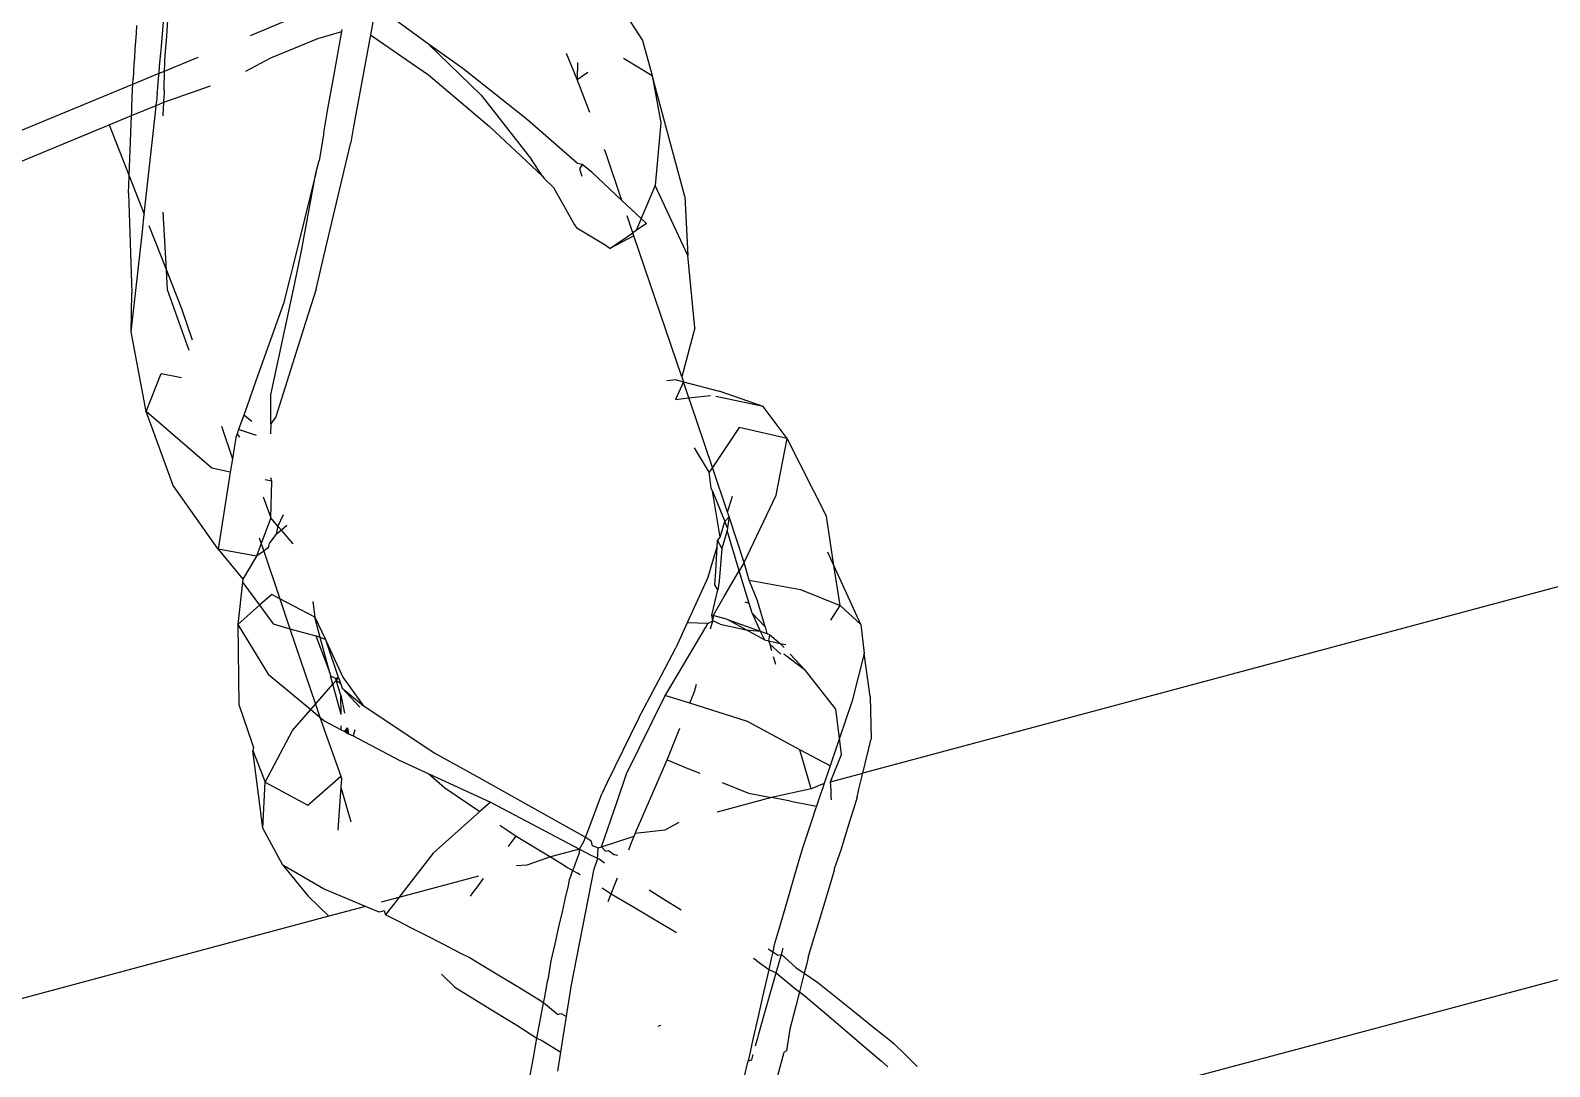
# Model space of a CAD drawing. Header units: inches. Extents: x 3324238 to 135265466, y -1036581 to 20094598.
# Drawn here: x 3354738.958 to 3354739.768, y -519085.222 to -519084.669 of the extents above; entities that cross this region are included whole.
import ezdxf

# ---------------------------------------------------------------- set-up
doc = ezdxf.new("R2010")
doc.units = ezdxf.units.IN
doc.header["$MEASUREMENT"] = 0
doc.layers.add('FURNITURE', color=32, linetype='Continuous', lineweight=13)

msp = doc.modelspace()

# ---------------------------------------------------------------- linework, layer by layer
for p, q in [((3354741.20089, -519084.58297, 0.00267), (3354739.40167, -519085.06538, 0.00267)), ((3354739.27168, -519084.6555, 0.00267), (3354739.2842, -519084.67468, 0.00267)), ((3354739.03051, -519084.67227, 0.00267), (3354739.03114, -519084.66399, 0.00267)), ((3354739.07519, -519084.67202, 0.00267), (3354739.10151, -519084.66112, 0.00267)), ((3354739.14069, -519084.66287, 0.00267), (3354739.13908, -519084.67167, 0.00267)), ((3354739.17009, -519084.67673, 0.00267), (3354739.14787, -519084.6605, 0.00267)), ((3354739.0141, -519084.67102, 0.00267), (3354739.01355, -519084.67934, 0.00267)), ((3354739.01438, -519084.66676, 0.00267), (3354739.0141, -519084.67102, 0.00267)), ((3354739.02803, -519084.6733, 0.00267), (3354739.02876, -519084.66497, 0.00267)), ((3354739.03015, -519084.67696, 0.00267), (3354739.03051, -519084.67227, 0.00267)), ((3354739.11103, -519084.67365, 0.00267), (3354739.12376, -519084.66989, 0.00267)), ((3354739.1194, -519084.69486, 0.00267), (3354739.12376, -519084.66989, 0.00267)), ((3354739.12376, -519084.66989, 0.00267), (3354739.12394, -519084.66884, 0.00267)), ((3354739.13908, -519084.67167, 0.00267), (3354739.12996, -519084.72161, 0.00267)), ((3354739.13908, -519084.67167, 0.00267), (3354739.15819, -519084.68493, 0.00267)), ((3354739.01355, -519084.67934, 0.00267), (3354739.01324, -519084.68395, 0.00267)), ((3354739.02731, -519084.68153, 0.00267), (3354739.02762, -519084.678, 0.00267)), ((3354739.02762, -519084.678, 0.00267), (3354739.02803, -519084.6733, 0.00267)), ((3354739.02949, -519084.68562, 0.00267), (3354739.02988, -519084.68047, 0.00267)), ((3354739.02988, -519084.68047, 0.00267), (3354739.03015, -519084.67696, 0.00267)), ((3354739.08594, -519084.68404, 0.00267), (3354739.11103, -519084.67365, 0.00267)), ((3354739.17009, -519084.67673, 0.00267), (3354739.19821, -519084.70383, 0.00267)), ((3354739.18829, -519084.68966, 0.00267), (3354739.17009, -519084.67673, 0.00267)), ((3354739.2842, -519084.67468, 0.00267), (3354739.28932, -519084.69347, 0.00267)), ((3354739.01301, -519084.68744, 0.00267), (3354739.0125, -519084.69516, 0.00267)), ((3354739.01324, -519084.68395, 0.00267), (3354739.01301, -519084.68744, 0.00267)), ((3354739.02637, -519084.69224, 0.00267), (3354739.02671, -519084.6884, 0.00267)), ((3354739.02671, -519084.6884, 0.00267), (3354739.02731, -519084.68153, 0.00267)), ((3354739.02933, -519084.69102, 0.00267), (3354739.04724, -519084.6836, 0.00267)), ((3354739.02933, -519084.69102, 0.00267), (3354739.02944, -519084.68726, 0.00267)), ((3354739.02944, -519084.68726, 0.00267), (3354739.02949, -519084.68562, 0.00267)), ((3354739.07263, -519084.69108, 0.00267), (3354739.08594, -519084.68404, 0.00267)), ((3354739.15819, -519084.68493, 0.00267), (3354739.17003, -519084.69314, 0.00267)), ((3354739.24926, -519084.69563, 0.00267), (3354739.24371, -519084.68169, 0.00267)), ((3354739.24942, -519084.68656, 0.00267), (3354739.24926, -519084.69563, 0.00267)), ((3354739.27402, -519084.68419, 0.00267), (3354739.28932, -519084.69347, 0.00267)), ((3354739.01239, -519084.69803, 0.00267), (3354739.02637, -519084.69224, 0.00267)), ((3354739.01239, -519084.69803, 0.00267), (3354739.0125, -519084.69516, 0.00267)), ((3354739.0257, -519084.69997, 0.00267), (3354739.02614, -519084.69486, 0.00267)), ((3354739.02614, -519084.69486, 0.00267), (3354739.02637, -519084.69224, 0.00267)), ((3354739.02637, -519084.69224, 0.00267), (3354739.02933, -519084.69102, 0.00267)), ((3354739.02911, -519084.69855, 0.00267), (3354739.02926, -519084.69357, 0.00267)), ((3354739.02926, -519084.69357, 0.00267), (3354739.02933, -519084.69102, 0.00267)), ((3354739.11639, -519084.71117, 0.00267), (3354739.1194, -519084.69486, 0.00267)), ((3354739.17003, -519084.69314, 0.00267), (3354739.20259, -519084.72061, 0.00267)), ((3354739.22278, -519084.71709, 0.00267), (3354739.18829, -519084.68966, 0.00267)), ((3354739.24926, -519084.69563, 0.00267), (3354739.25509, -519084.6916, 0.00267)), ((3354739.25613, -519084.71318, 0.00267), (3354739.24926, -519084.69563, 0.00267)), ((3354739.28932, -519084.69347, 0.00267), (3354739.29398, -519084.71869, 0.00267)), ((3354739.30678, -519084.75786, 0.00267), (3354739.28932, -519084.69347, 0.00267)), ((3354737.3051, -519085.406, 0.00267), (3354739.01239, -519084.69803, 0.00267)), ((3354739.01209, -519084.70563, 0.00267), (3354739.01229, -519084.70058, 0.00267)), ((3354739.01229, -519084.70058, 0.00267), (3354739.01239, -519084.69803, 0.00267)), ((3354739.02545, -519084.70282, 0.00267), (3354739.02503, -519084.70758, 0.00267)), ((3354739.02545, -519084.70282, 0.00267), (3354739.0257, -519084.69997, 0.00267)), ((3354739.02885, -519084.70769, 0.00267), (3354739.05378, -519084.6989, 0.00267)), ((3354739.02903, -519084.70133, 0.00267), (3354739.0289, -519084.70598, 0.00267)), ((3354739.02903, -519084.70133, 0.00267), (3354739.02911, -519084.69855, 0.00267)), ((3354739.19821, -519084.70383, 0.00267), (3354739.22489, -519084.73813, 0.00267)), ((3354739.01173, -519084.71478, 0.00267), (3354739.02488, -519084.70933, 0.00267)), ((3354739.01173, -519084.71478, 0.00267), (3354739.01179, -519084.71308, 0.00267)), ((3354739.01179, -519084.71308, 0.00267), (3354739.01192, -519084.70997, 0.00267)), ((3354739.01192, -519084.70997, 0.00267), (3354739.01209, -519084.70563, 0.00267)), ((3354739.01853, -519084.7674, 0.00267), (3354739.02453, -519084.71322, 0.00267)), ((3354739.02453, -519084.71322, 0.00267), (3354739.02488, -519084.70933, 0.00267)), ((3354739.02488, -519084.70933, 0.00267), (3354739.02503, -519084.70758, 0.00267)), ((3354739.02488, -519084.70933, 0.00267), (3354739.02885, -519084.70769, 0.00267)), ((3354739.02864, -519084.71489, 0.00267), (3354739.02885, -519084.70769, 0.00267)), ((3354739.02885, -519084.70769, 0.00267), (3354739.0289, -519084.70598, 0.00267)), ((3354739.11432, -519084.72392, 0.00267), (3354739.11639, -519084.71117, 0.00267)), ((3354737.35104, -519085.40481, 0.00267), (3354738.99972, -519084.71976, 0.00267)), ((3354738.99972, -519084.71976, 0.00267), (3354739.01173, -519084.71478, 0.00267)), ((3354738.99972, -519084.71976, 0.00267), (3354739.01045, -519084.74694, 0.00267)), ((3354739.01045, -519084.74694, 0.00267), (3354739.01173, -519084.71478, 0.00267)), ((3354739.20259, -519084.72061, 0.00267), (3354739.23083, -519084.7471, 0.00267)), ((3354739.24948, -519084.74027, 0.00267), (3354739.22278, -519084.71709, 0.00267)), ((3354739.29398, -519084.71869, 0.00267), (3354739.29091, -519084.75202, 0.00267)), ((3354739.11432, -519084.72392, 0.00267), (3354739.11173, -519084.73873, 0.00267)), ((3354739.12595, -519084.74027, 0.00267), (3354739.12857, -519084.72921, 0.00267)), ((3354739.12996, -519084.72161, 0.00267), (3354739.12857, -519084.72921, 0.00267)), ((3354739.26463, -519084.73471, 0.00267), (3354739.26387, -519084.73279, 0.00267)), ((3354739.2732, -519084.76001, 0.00267), (3354739.26463, -519084.73471, 0.00267)), ((3354739.11006, -519084.74543, 0.00267), (3354739.0975, -519084.79596, 0.00267)), ((3354739.10241, -519084.7869, 0.00267), (3354739.11006, -519084.74543, 0.00267)), ((3354739.11006, -519084.74543, 0.00267), (3354739.11173, -519084.73873, 0.00267)), ((3354739.11423, -519084.78983, 0.00267), (3354739.12595, -519084.74027, 0.00267)), ((3354739.23083, -519084.7471, 0.00267), (3354739.22489, -519084.73813, 0.00267)), ((3354739.25199, -519084.74081, 0.00267), (3354739.24948, -519084.74027, 0.00267)), ((3354739.25199, -519084.74081, 0.00267), (3354739.25064, -519084.7431, 0.00267)), ((3354739.25199, -519084.74081, 0.00267), (3354739.25064, -519084.7431, 0.00267)), ((3354739.25064, -519084.7431, 0.00267), (3354739.25177, -519084.74705, 0.00267)), ((3354739.25707, -519084.74493, 0.00267), (3354739.25199, -519084.74081, 0.00267)), ((3354739.2732, -519084.76001, 0.00267), (3354739.25707, -519084.74493, 0.00267)), ((3354739.01009, -519084.75616, 0.00267), (3354739.01045, -519084.74694, 0.00267)), ((3354739.01045, -519084.74694, 0.00267), (3354739.01853, -519084.7674, 0.00267)), ((3354739.23083, -519084.7471, 0.00267), (3354739.23168, -519084.74838, 0.00267)), ((3354739.23168, -519084.74838, 0.00267), (3354739.23665, -519084.75312, 0.00267)), ((3354739.23665, -519084.75312, 0.00267), (3354739.24796, -519084.77296, 0.00267)), ((3354739.29091, -519084.75202, 0.00267), (3354739.28352, -519084.76966, 0.00267)), ((3354739.30831, -519084.78945, 0.00267), (3354739.29091, -519084.75202, 0.00267)), ((3354739.01009, -519084.75616, 0.00267), (3354739.01194, -519084.80949, 0.00267)), ((3354739.28352, -519084.76966, 0.00267), (3354739.2732, -519084.76001, 0.00267)), ((3354739.30678, -519084.75786, 0.00267), (3354739.30831, -519084.78945, 0.00267)), ((3354739.01751, -519084.77656, 0.00267), (3354739.01853, -519084.7674, 0.00267)), ((3354739.03027, -519084.79714, 0.00267), (3354739.02862, -519084.76631, 0.00267)), ((3354739.27905, -519084.77728, 0.00267), (3354739.27602, -519084.76832, 0.00267)), ((3354739.28352, -519084.76966, 0.00267), (3354739.28084, -519084.77607, 0.00267)), ((3354739.28635, -519084.7723, 0.00267), (3354739.28352, -519084.76966, 0.00267)), ((3354739.01153, -519084.8301, 0.00267), (3354739.01751, -519084.77656, 0.00267)), ((3354739.02091, -519084.77343, 0.00267), (3354739.03027, -519084.79714, 0.00267)), ((3354739.24796, -519084.77296, 0.00267), (3354739.24912, -519084.77488, 0.00267)), ((3354739.26427, -519084.78394, 0.00267), (3354739.24912, -519084.77488, 0.00267)), ((3354739.2668, -519084.78565, 0.00267), (3354739.27905, -519084.77728, 0.00267)), ((3354739.28084, -519084.77607, 0.00267), (3354739.27905, -519084.77728, 0.00267)), ((3354739.27962, -519084.77896, 0.00267), (3354739.27905, -519084.77728, 0.00267)), ((3354739.28635, -519084.7723, 0.00267), (3354739.28084, -519084.77607, 0.00267)), ((3354739.2668, -519084.78565, 0.00267), (3354739.26427, -519084.78394, 0.00267)), ((3354739.27962, -519084.77896, 0.00267), (3354739.2668, -519084.78565, 0.00267)), ((3354739.30507, -519084.85408, 0.00267), (3354739.27962, -519084.77896, 0.00267)), ((3354741.25269, -519084.7802, 0.00267), (3354739.46188, -519085.25834, 0.00267)), ((3354739.10072, -519084.79478, 0.00267), (3354739.10241, -519084.7869, 0.00267)), ((3354739.1101, -519084.80731, 0.00267), (3354739.11423, -519084.78983, 0.00267)), ((3354739.31211, -519084.82801, 0.00267), (3354739.30831, -519084.78945, 0.00267)), ((3354739.03027, -519084.79714, 0.00267), (3354739.03836, -519084.81764, 0.00267)), ((3354739.03083, -519084.80762, 0.00267), (3354739.03027, -519084.79714, 0.00267)), ((3354739.09627, -519084.80089, 0.00267), (3354739.09278, -519084.81493, 0.00267)), ((3354739.09661, -519084.79955, 0.00267), (3354739.09627, -519084.80089, 0.00267)), ((3354739.0975, -519084.79596, 0.00267), (3354739.09661, -519084.79955, 0.00267)), ((3354739.0982, -519084.80657, 0.00267), (3354739.10072, -519084.79478, 0.00267)), ((3354739.01153, -519084.8301, 0.00267), (3354739.01194, -519084.80949, 0.00267)), ((3354739.0424, -519084.84003, 0.00267), (3354739.03083, -519084.80762, 0.00267)), ((3354739.08596, -519084.86373, 0.00267), (3354739.0982, -519084.80657, 0.00267)), ((3354739.1101, -519084.80731, 0.00267), (3354739.10449, -519084.82515, 0.00267)), ((3354739.03836, -519084.81764, 0.00267), (3354739.044, -519084.83431, 0.00267)), ((3354739.09278, -519084.81493, 0.00267), (3354739.07804, -519084.85627, 0.00267)), ((3354739.10449, -519084.82515, 0.00267), (3354739.08869, -519084.87545, 0.00267)), ((3354739.01953, -519084.87258, 0.00267), (3354739.01153, -519084.8301, 0.00267)), ((3354739.31211, -519084.82801, 0.00267), (3354739.30507, -519084.85408, 0.00267)), ((3354739.01953, -519084.87258, 0.00267), (3354739.02754, -519084.85228, 0.00267)), ((3354739.02754, -519084.85228, 0.00267), (3354739.03837, -519084.85441, 0.00267)), ((3354739.07804, -519084.85627, 0.00267), (3354739.07314, -519084.87002, 0.00267)), ((3354739.30216, -519084.8557, 0.00267), (3354739.2972, -519084.85615, 0.00267)), ((3354739.30595, -519084.85669, 0.00267), (3354739.30179, -519084.86622, 0.00267)), ((3354739.30216, -519084.8557, 0.00267), (3354739.30595, -519084.85669, 0.00267)), ((3354739.30507, -519084.85408, 0.00267), (3354739.30595, -519084.85669, 0.00267)), ((3354739.30595, -519084.85669, 0.00267), (3354739.32511, -519084.86173, 0.00267)), ((3354739.30889, -519084.86536, 0.00267), (3354739.30595, -519084.85669, 0.00267)), ((3354739.08597, -519084.87054, 0.00267), (3354739.08596, -519084.86373, 0.00267)), ((3354739.30179, -519084.86622, 0.00267), (3354739.30889, -519084.86536, 0.00267)), ((3354739.30889, -519084.86536, 0.00267), (3354739.32049, -519084.86397, 0.00267)), ((3354739.31025, -519084.86939, 0.00267), (3354739.30889, -519084.86536, 0.00267)), ((3354739.34858, -519084.86987, 0.00267), (3354739.32319, -519084.86454, 0.00267)), ((3354739.34858, -519084.86987, 0.00267), (3354739.32511, -519084.86173, 0.00267)), ((3354739.05449, -519084.90271, 0.00267), (3354739.01953, -519084.87258, 0.00267)), ((3354739.03397, -519084.91197, 0.00267), (3354739.01953, -519084.87258, 0.00267)), ((3354739.07154, -519084.87451, 0.00267), (3354739.06878, -519084.88223, 0.00267)), ((3354739.07314, -519084.87002, 0.00267), (3354739.07154, -519084.87451, 0.00267)), ((3354739.07578, -519084.87783, 0.00267), (3354739.07154, -519084.87451, 0.00267)), ((3354739.08597, -519084.87912, 0.00267), (3354739.08597, -519084.87054, 0.00267)), ((3354739.31342, -519084.87874, 0.00267), (3354739.31025, -519084.86939, 0.00267)), ((3354739.36132, -519084.88694, 0.00267), (3354739.34858, -519084.86987, 0.00267)), ((3354739.05964, -519084.88046, 0.00267), (3354739.06549, -519084.89774, 0.00267)), ((3354739.06878, -519084.88223, 0.00267), (3354739.06797, -519084.8845, 0.00267)), ((3354739.07831, -519084.88528, 0.00267), (3354739.06878, -519084.88223, 0.00267)), ((3354739.08597, -519084.87912, 0.00267), (3354739.08586, -519084.88447, 0.00267)), ((3354739.08869, -519084.87545, 0.00267), (3354739.08597, -519084.87912, 0.00267)), ((3354739.32143, -519084.90238, 0.00267), (3354739.31342, -519084.87874, 0.00267)), ((3354739.33574, -519084.88103, 0.00267), (3354739.32143, -519084.90238, 0.00267)), ((3354739.36132, -519084.88694, 0.00267), (3354739.33574, -519084.88103, 0.00267)), ((3354739.06727, -519084.88646, 0.00267), (3354739.06549, -519084.89774, 0.00267)), ((3354739.06797, -519084.8845, 0.00267), (3354739.06727, -519084.88646, 0.00267)), ((3354739.06797, -519084.8845, 0.00267), (3354739.06921, -519084.88626, 0.00267)), ((3354739.35537, -519084.91713, 0.00267), (3354739.36132, -519084.88694, 0.00267)), ((3354739.38225, -519084.92846, 0.00267), (3354739.36132, -519084.88694, 0.00267)), ((3354739.06549, -519084.89774, 0.00267), (3354739.06436, -519084.90488, 0.00267)), ((3354739.31976, -519084.90486, 0.00267), (3354739.31191, -519084.89188, 0.00267)), ((3354739.06436, -519084.90488, 0.00267), (3354739.05449, -519084.90271, 0.00267)), ((3354739.06436, -519084.90488, 0.00267), (3354739.05789, -519084.94588, 0.00267)), ((3354739.32143, -519084.90238, 0.00267), (3354739.31976, -519084.90486, 0.00267)), ((3354739.32082, -519084.91351, 0.00267), (3354739.31976, -519084.90486, 0.00267)), ((3354739.32954, -519084.92631, 0.00267), (3354739.32143, -519084.90238, 0.00267)), ((3354739.05789, -519084.94588, 0.00267), (3354739.03397, -519084.91197, 0.00267)), ((3354739.0866, -519084.90975, 0.00267), (3354739.08302, -519084.90896, 0.00267)), ((3354739.0866, -519084.90975, 0.00267), (3354739.08601, -519084.908, 0.00267)), ((3354739.08603, -519084.92923, 0.00267), (3354739.0866, -519084.90975, 0.00267)), ((3354739.32145, -519084.91505, 0.00267), (3354739.32082, -519084.91351, 0.00267)), ((3354739.32552, -519084.93963, 0.00267), (3354739.32145, -519084.91505, 0.00267)), ((3354739.32145, -519084.91505, 0.00267), (3354739.32808, -519084.93115, 0.00267)), ((3354739.08197, -519084.91801, 0.00267), (3354739.08603, -519084.92923, 0.00267)), ((3354739.32954, -519084.92631, 0.00267), (3354739.33212, -519084.91774, 0.00267)), ((3354739.33836, -519084.95312, 0.00267), (3354739.35537, -519084.91713, 0.00267)), ((3354739.08603, -519084.92923, 0.00267), (3354739.08083, -519084.94303, 0.00267)), ((3354739.08977, -519084.93362, 0.00267), (3354739.08603, -519084.92923, 0.00267)), ((3354739.09264, -519084.92759, 0.00267), (3354739.08977, -519084.93362, 0.00267)), ((3354739.32552, -519084.93963, 0.00267), (3354739.32808, -519084.93115, 0.00267)), ((3354739.32808, -519084.93115, 0.00267), (3354739.33037, -519084.92878, 0.00267)), ((3354739.32947, -519084.93452, 0.00267), (3354739.32808, -519084.93115, 0.00267)), ((3354739.33037, -519084.92878, 0.00267), (3354739.32947, -519084.93452, 0.00267)), ((3354739.33037, -519084.92878, 0.00267), (3354739.32954, -519084.92631, 0.00267)), ((3354739.33836, -519084.95312, 0.00267), (3354739.33037, -519084.92878, 0.00267)), ((3354739.38625, -519084.95459, 0.00267), (3354739.38225, -519084.92846, 0.00267)), ((3354739.0798, -519084.93998, 0.00267), (3354739.08083, -519084.94303, 0.00267)), ((3354739.08534, -519084.94291, 0.00267), (3354739.08885, -519084.93823, 0.00267)), ((3354739.08977, -519084.93362, 0.00267), (3354739.08885, -519084.93823, 0.00267)), ((3354739.09167, -519084.93584, 0.00267), (3354739.08885, -519084.93823, 0.00267)), ((3354739.09167, -519084.93584, 0.00267), (3354739.08977, -519084.93362, 0.00267)), ((3354739.09459, -519084.93335, 0.00267), (3354739.09167, -519084.93584, 0.00267)), ((3354739.09792, -519084.94317, 0.00267), (3354739.09167, -519084.93584, 0.00267)), ((3354739.32421, -519084.94137, 0.00267), (3354739.32552, -519084.93963, 0.00267)), ((3354739.32923, -519084.93604, 0.00267), (3354739.32652, -519084.94565, 0.00267)), ((3354739.32947, -519084.93452, 0.00267), (3354739.32923, -519084.93604, 0.00267)), ((3354739.33575, -519084.95752, 0.00267), (3354739.32923, -519084.93604, 0.00267)), ((3354739.0783, -519084.94974, 0.00267), (3354739.05789, -519084.94588, 0.00267)), ((3354739.05789, -519084.94588, 0.00267), (3354739.07112, -519084.96189, 0.00267)), ((3354739.08083, -519084.94303, 0.00267), (3354739.0783, -519084.94974, 0.00267)), ((3354739.08221, -519084.9471, 0.00267), (3354739.0783, -519084.94974, 0.00267)), ((3354739.08083, -519084.94303, 0.00267), (3354739.08221, -519084.9471, 0.00267)), ((3354739.08418, -519084.94536, 0.00267), (3354739.08221, -519084.9471, 0.00267)), ((3354739.08221, -519084.9471, 0.00267), (3354739.09077, -519084.97238, 0.00267)), ((3354739.08484, -519084.94435, 0.00267), (3354739.08418, -519084.94536, 0.00267)), ((3354739.08484, -519084.94435, 0.00267), (3354739.08534, -519084.94291, 0.00267)), ((3354739.32152, -519084.95293, 0.00267), (3354739.32401, -519084.94465, 0.00267)), ((3354739.32321, -519084.95793, 0.00267), (3354739.32401, -519084.94465, 0.00267)), ((3354739.32401, -519084.94465, 0.00267), (3354739.32421, -519084.94137, 0.00267)), ((3354739.32421, -519084.94137, 0.00267), (3354739.32652, -519084.94565, 0.00267)), ((3354739.32652, -519084.94565, 0.00267), (3354739.32495, -519084.96308, 0.00267)), ((3354739.38625, -519084.95459, 0.00267), (3354739.38304, -519084.94752, 0.00267)), ((3354739.0783, -519084.94974, 0.00267), (3354739.07112, -519084.96189, 0.00267)), ((3354739.31963, -519084.95918, 0.00267), (3354739.32152, -519084.95293, 0.00267)), ((3354739.33836, -519084.95312, 0.00267), (3354739.33575, -519084.95752, 0.00267)), ((3354739.34102, -519084.96257, 0.00267), (3354739.33836, -519084.95312, 0.00267)), ((3354739.40059, -519084.98605, 0.00267), (3354739.38625, -519084.95459, 0.00267)), ((3354739.38953, -519084.976, 0.00267), (3354739.38625, -519084.95459, 0.00267)), ((3354739.07093, -519084.96355, 0.00267), (3354739.06837, -519084.98617, 0.00267)), ((3354739.07112, -519084.96189, 0.00267), (3354739.07093, -519084.96355, 0.00267)), ((3354739.07093, -519084.96355, 0.00267), (3354739.08, -519084.97585, 0.00267)), ((3354739.31919, -519084.96067, 0.00267), (3354739.30803, -519084.9852, 0.00267)), ((3354739.31919, -519084.96067, 0.00267), (3354739.31963, -519084.95918, 0.00267)), ((3354739.32279, -519084.96494, 0.00267), (3354739.32321, -519084.95793, 0.00267)), ((3354739.32495, -519084.96308, 0.00267), (3354739.32424, -519084.9676, 0.00267)), ((3354739.32768, -519084.97112, 0.00267), (3354739.33575, -519084.95752, 0.00267)), ((3354739.34103, -519084.97493, 0.00267), (3354739.33575, -519084.95752, 0.00267)), ((3354739.34102, -519084.96257, 0.00267), (3354739.3684, -519084.96743, 0.00267)), ((3354739.34553, -519084.97353, 0.00267), (3354739.34102, -519084.96257, 0.00267)), ((3354739.08646, -519084.97012, 0.00267), (3354739.08, -519084.97585, 0.00267)), ((3354739.09077, -519084.97238, 0.00267), (3354739.08646, -519084.97012, 0.00267)), ((3354739.10939, -519084.98215, 0.00267), (3354739.09077, -519084.97238, 0.00267)), ((3354739.09077, -519084.97238, 0.00267), (3354739.0962, -519084.9884, 0.00267)), ((3354739.32118, -519084.98111, 0.00267), (3354739.32424, -519084.9676, 0.00267)), ((3354739.32215, -519084.98081, 0.00267), (3354739.3269, -519084.97244, 0.00267)), ((3354739.32424, -519084.9676, 0.00267), (3354739.32279, -519084.96494, 0.00267)), ((3354739.3269, -519084.97244, 0.00267), (3354739.32768, -519084.97112, 0.00267)), ((3354739.3684, -519084.96743, 0.00267), (3354739.38953, -519084.976, 0.00267)), ((3354739.08, -519084.97585, 0.00267), (3354739.06837, -519084.98617, 0.00267)), ((3354739.08, -519084.97585, 0.00267), (3354739.0873, -519084.98573, 0.00267)), ((3354739.10832, -519084.97388, 0.00267), (3354739.10939, -519084.98215, 0.00267)), ((3354739.34103, -519084.97493, 0.00267), (3354739.33884, -519084.97417, 0.00267)), ((3354739.34259, -519084.98005, 0.00267), (3354739.34103, -519084.97493, 0.00267)), ((3354739.34259, -519084.98005, 0.00267), (3354739.34686, -519084.98969, 0.00267)), ((3354739.34259, -519084.98005, 0.00267), (3354739.34949, -519084.98745, 0.00267)), ((3354739.34949, -519084.98745, 0.00267), (3354739.34553, -519084.97353, 0.00267)), ((3354739.38454, -519084.9838, 0.00267), (3354739.38953, -519084.976, 0.00267)), ((3354739.38953, -519084.976, 0.00267), (3354739.40059, -519084.98605, 0.00267)), ((3354739.06837, -519084.98617, 0.00267), (3354739.08451, -519085.01254, 0.00267)), ((3354739.06837, -519084.98617, 0.00267), (3354739.06889, -519085.02879, 0.00267)), ((3354739.0873, -519084.98573, 0.00267), (3354739.0962, -519084.9884, 0.00267)), ((3354739.0962, -519084.9884, 0.00267), (3354739.1099, -519084.99216, 0.00267)), ((3354739.0962, -519084.9884, 0.00267), (3354739.10981, -519085.02857, 0.00267)), ((3354739.10939, -519084.98215, 0.00267), (3354739.11517, -519084.9941, 0.00267)), ((3354739.11233, -519084.99306, 0.00267), (3354739.10939, -519084.98215, 0.00267)), ((3354739.29693, -519085.02284, 0.00267), (3354739.31792, -519084.98757, 0.00267)), ((3354739.30803, -519084.9852, 0.00267), (3354739.30188, -519084.99864, 0.00267)), ((3354739.31904, -519084.98568, 0.00267), (3354739.30803, -519084.9852, 0.00267)), ((3354739.31792, -519084.98757, 0.00267), (3354739.31904, -519084.98568, 0.00267)), ((3354739.31904, -519084.98568, 0.00267), (3354739.32162, -519084.98416, 0.00267)), ((3354739.3205, -519084.9885, 0.00267), (3354739.32162, -519084.98416, 0.00267)), ((3354739.32941, -519084.98341, 0.00267), (3354739.32118, -519084.98111, 0.00267)), ((3354739.32162, -519084.98416, 0.00267), (3354739.32118, -519084.98111, 0.00267)), ((3354739.32162, -519084.98416, 0.00267), (3354739.32215, -519084.98081, 0.00267)), ((3354739.32556, -519084.98596, 0.00267), (3354739.32162, -519084.98416, 0.00267)), ((3354739.32556, -519084.98596, 0.00267), (3354739.33944, -519084.9889, 0.00267)), ((3354739.33944, -519084.9889, 0.00267), (3354739.32941, -519084.98341, 0.00267)), ((3354739.32941, -519084.98341, 0.00267), (3354739.34686, -519084.98969, 0.00267)), ((3354739.34949, -519084.98745, 0.00267), (3354739.3505, -519084.991, 0.00267)), ((3354739.40059, -519084.98605, 0.00267), (3354739.40236, -519085.00159, 0.00267)), ((3354739.11233, -519084.99306, 0.00267), (3354739.1099, -519084.99216, 0.00267)), ((3354739.1099, -519084.99216, 0.00267), (3354739.11741, -519085.01185, 0.00267)), ((3354739.11517, -519084.9941, 0.00267), (3354739.11233, -519084.99306, 0.00267)), ((3354739.11741, -519085.01185, 0.00267), (3354739.11233, -519084.99306, 0.00267)), ((3354739.11517, -519084.9941, 0.00267), (3354739.11559, -519084.99534, 0.00267)), ((3354739.11559, -519084.99534, 0.00267), (3354739.12445, -519085.01416, 0.00267)), ((3354739.12207, -519085.01447, 0.00267), (3354739.11559, -519084.99534, 0.00267)), ((3354739.34922, -519084.99425, 0.00267), (3354739.33944, -519084.9889, 0.00267)), ((3354739.33944, -519084.9889, 0.00267), (3354739.34686, -519084.98969, 0.00267)), ((3354739.34686, -519084.98969, 0.00267), (3354739.34922, -519084.99425, 0.00267)), ((3354739.34686, -519084.98969, 0.00267), (3354739.3505, -519084.991, 0.00267)), ((3354739.34922, -519084.99425, 0.00267), (3354739.35158, -519084.9948, 0.00267)), ((3354739.3505, -519084.991, 0.00267), (3354739.35211, -519084.99158, 0.00267)), ((3354739.35158, -519084.9948, 0.00267), (3354739.35211, -519084.99158, 0.00267)), ((3354739.35216, -519084.99685, 0.00267), (3354739.35158, -519084.9948, 0.00267)), ((3354739.35158, -519084.9948, 0.00267), (3354739.35764, -519084.99619, 0.00267)), ((3354739.35211, -519084.99158, 0.00267), (3354739.35764, -519084.99619, 0.00267)), ((3354739.35312, -519085.00021, 0.00267), (3354739.35216, -519084.99685, 0.00267)), ((3354739.35794, -519085.00195, 0.00267), (3354739.35216, -519084.99685, 0.00267)), ((3354739.35764, -519084.99619, 0.00267), (3354739.36053, -519084.99686, 0.00267)), ((3354739.35764, -519084.99619, 0.00267), (3354739.35973, -519084.99843, 0.00267)), ((3354739.2942, -519085.01321, 0.00267), (3354739.30188, -519084.99864, 0.00267)), ((3354739.35519, -519085.00751, 0.00267), (3354739.35401, -519085.00335, 0.00267)), ((3354739.37107, -519085.0106, 0.00267), (3354739.35949, -519085.00193, 0.00267)), ((3354739.36297, -519085.00191, 0.00267), (3354739.37107, -519085.0106, 0.00267)), ((3354739.40236, -519085.00159, 0.00267), (3354739.396, -519085.0268, 0.00267)), ((3354739.40563, -519085.02444, 0.00267), (3354739.40236, -519085.00159, 0.00267)), ((3354739.08451, -519085.01254, 0.00267), (3354739.10727, -519085.03148, 0.00267)), ((3354739.11741, -519085.01185, 0.00267), (3354739.11787, -519085.01352, 0.00267)), ((3354739.38729, -519085.03134, 0.00267), (3354739.37107, -519085.0106, 0.00267)), ((3354739.10981, -519085.02857, 0.00267), (3354739.11906, -519085.01793, 0.00267)), ((3354739.11787, -519085.01352, 0.00267), (3354739.12031, -519085.01468, 0.00267)), ((3354739.11906, -519085.01793, 0.00267), (3354739.11787, -519085.01352, 0.00267)), ((3354739.11906, -519085.01793, 0.00267), (3354739.12075, -519085.01599, 0.00267)), ((3354739.12345, -519085.03418, 0.00267), (3354739.11906, -519085.01793, 0.00267)), ((3354739.12031, -519085.01468, 0.00267), (3354739.12207, -519085.01447, 0.00267)), ((3354739.12031, -519085.01468, 0.00267), (3354739.12075, -519085.01599, 0.00267)), ((3354739.12075, -519085.01599, 0.00267), (3354739.12207, -519085.01447, 0.00267)), ((3354739.12075, -519085.01599, 0.00267), (3354739.12305, -519085.01737, 0.00267)), ((3354739.12336, -519085.02378, 0.00267), (3354739.12075, -519085.01599, 0.00267)), ((3354739.12207, -519085.01447, 0.00267), (3354739.12305, -519085.01737, 0.00267)), ((3354739.12305, -519085.01737, 0.00267), (3354739.12397, -519085.02008, 0.00267)), ((3354739.12397, -519085.02008, 0.00267), (3354739.1353, -519085.02935, 0.00267)), ((3354739.12397, -519085.02008, 0.00267), (3354739.13335, -519085.03014, 0.00267)), ((3354739.12445, -519085.01416, 0.00267), (3354739.1353, -519085.02935, 0.00267)), ((3354739.28227, -519085.03584, 0.00267), (3354739.2942, -519085.01321, 0.00267)), ((3354739.3119, -519085.02184, 0.00267), (3354739.31289, -519085.01802, 0.00267)), ((3354739.06889, -519085.02879, 0.00267), (3354739.07596, -519085.0495, 0.00267)), ((3354739.10727, -519085.03148, 0.00267), (3354739.10981, -519085.02857, 0.00267)), ((3354739.10981, -519085.02857, 0.00267), (3354739.11218, -519085.03556, 0.00267)), ((3354739.12345, -519085.03418, 0.00267), (3354739.12336, -519085.02378, 0.00267)), ((3354739.12336, -519085.02378, 0.00267), (3354739.12529, -519085.03343, 0.00267)), ((3354739.27566, -519085.06567, 0.00267), (3354739.29628, -519085.02394, 0.00267)), ((3354739.29628, -519085.02394, 0.00267), (3354739.29693, -519085.02284, 0.00267)), ((3354739.29734, -519085.02428, 0.00267), (3354739.29628, -519085.02394, 0.00267)), ((3354739.30939, -519085.02812, 0.00267), (3354739.29734, -519085.02428, 0.00267)), ((3354739.30939, -519085.02812, 0.00267), (3354739.3119, -519085.02184, 0.00267)), ((3354739.34015, -519085.03794, 0.00267), (3354739.30939, -519085.02812, 0.00267)), ((3354739.396, -519085.0268, 0.00267), (3354739.38916, -519085.04682, 0.00267)), ((3354739.40563, -519085.02444, 0.00267), (3354739.40613, -519085.04716, 0.00267)), ((3354739.09754, -519085.04266, 0.00267), (3354739.10727, -519085.03148, 0.00267)), ((3354739.10727, -519085.03148, 0.00267), (3354739.11218, -519085.03556, 0.00267)), ((3354739.11218, -519085.03556, 0.00267), (3354739.11543, -519085.04515, 0.00267)), ((3354739.11218, -519085.03556, 0.00267), (3354739.11478, -519085.03772, 0.00267)), ((3354739.1353, -519085.02935, 0.00267), (3354739.14514, -519085.0359, 0.00267)), ((3354739.14514, -519085.0359, 0.00267), (3354739.17314, -519085.05454, 0.00267)), ((3354739.28227, -519085.03584, 0.00267), (3354739.26521, -519085.0708, 0.00267)), ((3354739.38916, -519085.04682, 0.00267), (3354739.38729, -519085.03134, 0.00267)), ((3354739.08303, -519085.07016, 0.00267), (3354739.09754, -519085.04266, 0.00267)), ((3354739.11478, -519085.03772, 0.00267), (3354739.12352, -519085.0423, 0.00267)), ((3354739.11543, -519085.04515, 0.00267), (3354739.12328, -519085.06705, 0.00267)), ((3354739.12352, -519085.0423, 0.00267), (3354739.1235, -519085.04024, 0.00267)), ((3354739.12352, -519085.0423, 0.00267), (3354739.12539, -519085.04327, 0.00267)), ((3354739.12539, -519085.04327, 0.00267), (3354739.12684, -519085.0412, 0.00267)), ((3354739.12539, -519085.04327, 0.00267), (3354739.12646, -519085.04383, 0.00267)), ((3354739.12605, -519085.04234, 0.00267), (3354739.12684, -519085.0412, 0.00267)), ((3354739.12646, -519085.04383, 0.00267), (3354739.12605, -519085.04234, 0.00267)), ((3354739.12684, -519085.0412, 0.00267), (3354739.12646, -519085.04383, 0.00267)), ((3354739.12646, -519085.04383, 0.00267), (3354739.12747, -519085.04436, 0.00267)), ((3354739.12684, -519085.0412, 0.00267), (3354739.12747, -519085.04436, 0.00267)), ((3354739.12747, -519085.04436, 0.00267), (3354739.1298, -519085.04558, 0.00267)), ((3354739.13073, -519085.04232, 0.00267), (3354739.1298, -519085.04558, 0.00267)), ((3354739.29733, -519085.05832, 0.00267), (3354739.30299, -519085.04415, 0.00267)), ((3354739.30299, -519085.04415, 0.00267), (3354739.30406, -519085.04147, 0.00267)), ((3354739.3681, -519085.05289, 0.00267), (3354739.34015, -519085.03794, 0.00267)), ((3354739.07596, -519085.0495, 0.00267), (3354739.07675, -519085.05179, 0.00267)), ((3354739.07675, -519085.05179, 0.00267), (3354739.07643, -519085.05339, 0.00267)), ((3354739.08166, -519085.09476, 0.00267), (3354739.07643, -519085.05339, 0.00267)), ((3354739.07643, -519085.05339, 0.00267), (3354739.08303, -519085.07016, 0.00267)), ((3354739.1298, -519085.04558, 0.00267), (3354739.15439, -519085.05843, 0.00267)), ((3354739.37401, -519085.07368, 0.00267), (3354739.3681, -519085.05289, 0.00267)), ((3354739.38415, -519085.06148, 0.00267), (3354739.3681, -519085.05289, 0.00267)), ((3354739.38916, -519085.04682, 0.00267), (3354739.38415, -519085.06148, 0.00267)), ((3354739.39019, -519085.05539, 0.00267), (3354739.38916, -519085.04682, 0.00267)), ((3354739.40167, -519085.06538, 0.00267), (3354739.40613, -519085.04716, 0.00267)), ((3354739.15439, -519085.05843, 0.00267), (3354739.17023, -519085.06573, 0.00267)), ((3354739.15439, -519085.05843, 0.00267), (3354739.17023, -519085.06573, 0.00267)), ((3354739.17314, -519085.05454, 0.00267), (3354739.19558, -519085.06703, 0.00267)), ((3354739.28022, -519085.09755, 0.00267), (3354739.29733, -519085.05832, 0.00267)), ((3354739.29733, -519085.05832, 0.00267), (3354739.3083, -519085.06283, 0.00267)), ((3354739.38415, -519085.06148, 0.00267), (3354739.38099, -519085.07093, 0.00267)), ((3354739.38448, -519085.06999, 0.00267), (3354739.39019, -519085.05539, 0.00267)), ((3354739.10579, -519085.08245, 0.00267), (3354739.12328, -519085.06705, 0.00267)), ((3354739.12328, -519085.06705, 0.00267), (3354739.12361, -519085.06819, 0.00267)), ((3354739.12361, -519085.06819, 0.00267), (3354739.12328, -519085.07279, 0.00267)), ((3354739.17023, -519085.06573, 0.00267), (3354739.1787, -519085.07326, 0.00267)), ((3354739.17023, -519085.06573, 0.00267), (3354739.20305, -519085.08084, 0.00267)), ((3354739.19558, -519085.06703, 0.00267), (3354739.2191, -519085.08012, 0.00267)), ((3354739.27065, -519085.08043, 0.00267), (3354739.27566, -519085.06567, 0.00267)), ((3354739.3083, -519085.06283, 0.00267), (3354739.31472, -519085.06546, 0.00267)), ((3354739.38448, -519085.06999, 0.00267), (3354739.40167, -519085.06538, 0.00267)), ((3354739.40046, -519085.07031, 0.00267), (3354739.40114, -519085.06755, 0.00267)), ((3354739.40114, -519085.06755, 0.00267), (3354739.40167, -519085.06538, 0.00267)), ((3354739.08166, -519085.09476, 0.00267), (3354739.08303, -519085.07016, 0.00267)), ((3354739.08303, -519085.07016, 0.00267), (3354739.10579, -519085.08245, 0.00267)), ((3354739.12328, -519085.07279, 0.00267), (3354739.12163, -519085.09582, 0.00267)), ((3354739.12328, -519085.07279, 0.00267), (3354739.12858, -519085.0914, 0.00267)), ((3354739.1787, -519085.07326, 0.00267), (3354739.19738, -519085.08589, 0.00267)), ((3354739.2551, -519085.09592, 0.00267), (3354739.26245, -519085.07645, 0.00267)), ((3354739.26521, -519085.0708, 0.00267), (3354739.26245, -519085.07645, 0.00267)), ((3354739.32666, -519085.07035, 0.00267), (3354739.34065, -519085.0761, 0.00267)), ((3354739.34065, -519085.0761, 0.00267), (3354739.35297, -519085.07844, 0.00267)), ((3354739.37401, -519085.07368, 0.00267), (3354739.35297, -519085.07844, 0.00267)), ((3354739.38099, -519085.07093, 0.00267), (3354739.37401, -519085.07368, 0.00267)), ((3354739.37928, -519085.07602, 0.00267), (3354739.37803, -519085.07976, 0.00267)), ((3354739.38024, -519085.07316, 0.00267), (3354739.37928, -519085.07602, 0.00267)), ((3354739.38066, -519085.07189, 0.00267), (3354739.38024, -519085.07316, 0.00267)), ((3354739.38099, -519085.07093, 0.00267), (3354739.38066, -519085.07189, 0.00267)), ((3354739.38456, -519085.072, 0.00267), (3354739.38448, -519085.06999, 0.00267)), ((3354739.38467, -519085.07457, 0.00267), (3354739.38456, -519085.072, 0.00267)), ((3354739.3848, -519085.07794, 0.00267), (3354739.38467, -519085.07457, 0.00267)), ((3354739.39853, -519085.0782, 0.00267), (3354739.39956, -519085.07398, 0.00267)), ((3354739.39956, -519085.07398, 0.00267), (3354739.40046, -519085.07031, 0.00267)), ((3354739.19738, -519085.08589, 0.00267), (3354739.17261, -519085.10801, 0.00267)), ((3354739.20305, -519085.08084, 0.00267), (3354739.19738, -519085.08589, 0.00267)), ((3354739.20305, -519085.08084, 0.00267), (3354739.25057, -519085.1059, 0.00267)), ((3354739.2191, -519085.08012, 0.00267), (3354739.2537, -519085.09961, 0.00267)), ((3354739.26238, -519085.10476, 0.00267), (3354739.27065, -519085.08043, 0.00267)), ((3354739.35297, -519085.07844, 0.00267), (3354739.32389, -519085.08624, 0.00267)), ((3354739.36312, -519085.08038, 0.00267), (3354739.35297, -519085.07844, 0.00267)), ((3354739.36312, -519085.08038, 0.00267), (3354739.37049, -519085.08178, 0.00267)), ((3354739.37049, -519085.08178, 0.00267), (3354739.37695, -519085.08301, 0.00267)), ((3354739.37648, -519085.08442, 0.00267), (3354739.37445, -519085.09047, 0.00267)), ((3354739.37695, -519085.08301, 0.00267), (3354739.37648, -519085.08442, 0.00267)), ((3354739.37803, -519085.07976, 0.00267), (3354739.37695, -519085.08301, 0.00267)), ((3354739.38487, -519085.07968, 0.00267), (3354739.3848, -519085.07794, 0.00267)), ((3354739.39658, -519085.08454, 0.00267), (3354739.39469, -519085.09071, 0.00267)), ((3354739.39853, -519085.0782, 0.00267), (3354739.39658, -519085.08454, 0.00267)), ((3354739.2081, -519085.09313, 0.00267), (3354739.21187, -519085.09569, 0.00267)), ((3354739.30349, -519085.09171, 0.00267), (3354739.2961, -519085.09572, 0.00267)), ((3354739.37445, -519085.09047, 0.00267), (3354739.37234, -519085.09677, 0.00267)), ((3354739.39469, -519085.09071, 0.00267), (3354739.39218, -519085.09885, 0.00267)), ((3354739.09237, -519085.11442, 0.00267), (3354739.08166, -519085.09476, 0.00267)), ((3354739.21187, -519085.09569, 0.00267), (3354739.21687, -519085.09906, 0.00267)), ((3354739.21275, -519085.10444, 0.00267), (3354739.2151, -519085.10137, 0.00267)), ((3354739.2151, -519085.10137, 0.00267), (3354739.21687, -519085.09906, 0.00267)), ((3354739.21687, -519085.09906, 0.00267), (3354739.23505, -519085.11006, 0.00267)), ((3354739.25057, -519085.1059, 0.00267), (3354739.25289, -519085.10176, 0.00267)), ((3354739.25289, -519085.10176, 0.00267), (3354739.2537, -519085.09961, 0.00267)), ((3354739.2537, -519085.09961, 0.00267), (3354739.2551, -519085.09592, 0.00267)), ((3354739.2537, -519085.09961, 0.00267), (3354739.25661, -519085.10125, 0.00267)), ((3354739.25661, -519085.10125, 0.00267), (3354739.25738, -519085.10395, 0.00267)), ((3354739.26238, -519085.10476, 0.00267), (3354739.27963, -519085.09903, 0.00267)), ((3354739.27792, -519085.10334, 0.00267), (3354739.27963, -519085.09903, 0.00267)), ((3354739.27963, -519085.09903, 0.00267), (3354739.28022, -519085.09755, 0.00267)), ((3354739.2961, -519085.09572, 0.00267), (3354739.28022, -519085.09755, 0.00267)), ((3354739.37234, -519085.09677, 0.00267), (3354739.36963, -519085.10489, 0.00267)), ((3354739.39218, -519085.09885, 0.00267), (3354739.38986, -519085.1064, 0.00267)), ((3354739.17261, -519085.10801, 0.00267), (3354739.15423, -519085.13173, 0.00267)), ((3354739.23505, -519085.11006, 0.00267), (3354739.2225, -519085.11438, 0.00267)), ((3354739.25057, -519085.1059, 0.00267), (3354739.23505, -519085.11006, 0.00267)), ((3354739.23505, -519085.11006, 0.00267), (3354739.24058, -519085.11341, 0.00267)), ((3354739.24939, -519085.11103, 0.00267), (3354739.25057, -519085.10793, 0.00267)), ((3354739.25057, -519085.10793, 0.00267), (3354739.25057, -519085.1059, 0.00267)), ((3354739.25057, -519085.1059, 0.00267), (3354739.25661, -519085.10909, 0.00267)), ((3354739.25661, -519085.10909, 0.00267), (3354739.26113, -519085.1111, 0.00267)), ((3354739.25738, -519085.10395, 0.00267), (3354739.26047, -519085.10527, 0.00267)), ((3354739.26014, -519085.11137, 0.00267), (3354739.26047, -519085.10527, 0.00267)), ((3354739.26047, -519085.10527, 0.00267), (3354739.26238, -519085.10476, 0.00267)), ((3354739.26238, -519085.10476, 0.00267), (3354739.26447, -519085.10697, 0.00267)), ((3354739.26447, -519085.10697, 0.00267), (3354739.26602, -519085.10655, 0.00267)), ((3354739.26602, -519085.10655, 0.00267), (3354739.26914, -519085.10895, 0.00267)), ((3354739.27097, -519085.10934, 0.00267), (3354739.26914, -519085.10895, 0.00267)), ((3354739.27679, -519085.10619, 0.00267), (3354739.27792, -519085.10334, 0.00267)), ((3354739.36963, -519085.10489, 0.00267), (3354739.36738, -519085.11251, 0.00267)), ((3354739.38986, -519085.1064, 0.00267), (3354739.38633, -519085.11641, 0.00267)), ((3354739.09237, -519085.11442, 0.00267), (3354739.10584, -519085.13095, 0.00267)), ((3354739.11409, -519085.12713, 0.00267), (3354739.09237, -519085.11442, 0.00267)), ((3354739.2225, -519085.11438, 0.00267), (3354739.21704, -519085.11489, 0.00267)), ((3354739.24058, -519085.11341, 0.00267), (3354739.24425, -519085.11563, 0.00267)), ((3354739.24425, -519085.11563, 0.00267), (3354739.24702, -519085.11731, 0.00267)), ((3354739.24613, -519085.11967, 0.00267), (3354739.24702, -519085.11731, 0.00267)), ((3354739.24614, -519085.1792, 0.00267), (3354739.25845, -519085.11634, 0.00267)), ((3354739.24702, -519085.11731, 0.00267), (3354739.24804, -519085.11461, 0.00267)), ((3354739.24702, -519085.11731, 0.00267), (3354739.24945, -519085.11877, 0.00267)), ((3354739.24804, -519085.11461, 0.00267), (3354739.24939, -519085.11103, 0.00267)), ((3354739.25845, -519085.11634, 0.00267), (3354739.26014, -519085.11137, 0.00267)), ((3354739.26113, -519085.1111, 0.00267), (3354739.26389, -519085.11319, 0.00267)), ((3354739.36738, -519085.11251, 0.00267), (3354739.36453, -519085.12226, 0.00267)), ((3354739.3842, -519085.12493, 0.00267), (3354739.38638, -519085.11773, 0.00267)), ((3354739.38633, -519085.11641, 0.00267), (3354739.38638, -519085.11773, 0.00267)), ((3354739.19679, -519085.12032, 0.00267), (3354739.15423, -519085.13173, 0.00267)), ((3354739.19374, -519085.12917, 0.00267), (3354739.1967, -519085.12524, 0.00267)), ((3354739.1967, -519085.12524, 0.00267), (3354739.1994, -519085.12164, 0.00267)), ((3354739.24444, -519085.12533, 0.00267), (3354739.24295, -519085.13187, 0.00267)), ((3354739.24512, -519085.12235, 0.00267), (3354739.24444, -519085.12533, 0.00267)), ((3354739.24613, -519085.11967, 0.00267), (3354739.24512, -519085.12235, 0.00267)), ((3354739.25091, -519085.11966, 0.00267), (3354739.24945, -519085.11877, 0.00267)), ((3354739.26748, -519085.12965, 0.00267), (3354739.26945, -519085.12468, 0.00267)), ((3354739.26945, -519085.12468, 0.00267), (3354739.27086, -519085.12112, 0.00267)), ((3354739.36453, -519085.12226, 0.00267), (3354739.36198, -519085.13099, 0.00267)), ((3354739.38082, -519085.13614, 0.00267), (3354739.3842, -519085.12493, 0.00267)), ((3354739.10584, -519085.13095, 0.00267), (3354739.11697, -519085.14172, 0.00267)), ((3354739.13652, -519085.13648, 0.00267), (3354739.11409, -519085.12713, 0.00267)), ((3354739.15423, -519085.13173, 0.00267), (3354739.14488, -519085.13424, 0.00267)), ((3354739.15225, -519085.13429, 0.00267), (3354739.14938, -519085.13799, 0.00267)), ((3354739.15423, -519085.13173, 0.00267), (3354739.15225, -519085.13429, 0.00267)), ((3354739.19244, -519085.1309, 0.00267), (3354739.19374, -519085.12917, 0.00267)), ((3354739.24295, -519085.13187, 0.00267), (3354739.24124, -519085.13932, 0.00267)), ((3354739.26264, -519085.12653, 0.00267), (3354739.2647, -519085.128, 0.00267)), ((3354739.2647, -519085.128, 0.00267), (3354739.26748, -519085.12965, 0.00267)), ((3354739.26579, -519085.13389, 0.00267), (3354739.26748, -519085.12965, 0.00267)), ((3354739.26748, -519085.12965, 0.00267), (3354739.27054, -519085.13146, 0.00267)), ((3354739.27054, -519085.13146, 0.00267), (3354739.27907, -519085.13653, 0.00267)), ((3354739.28771, -519085.1276, 0.00267), (3354739.29502, -519085.13219, 0.00267)), ((3354739.29502, -519085.13219, 0.00267), (3354739.30472, -519085.13829, 0.00267)), ((3354739.36198, -519085.13099, 0.00267), (3354739.35874, -519085.14206, 0.00267)), ((3354739.11697, -519085.14172, 0.00267), (3354737.44153, -519085.59095, 0.00267)), ((3354739.13652, -519085.13648, 0.00267), (3354739.11697, -519085.14172, 0.00267)), ((3354739.14378, -519085.1395, 0.00267), (3354739.13652, -519085.13648, 0.00267)), ((3354739.14642, -519085.13879, 0.00267), (3354739.14378, -519085.1395, 0.00267)), ((3354739.14642, -519085.13879, 0.00267), (3354739.14713, -519085.1409, 0.00267)), ((3354739.14938, -519085.13799, 0.00267), (3354739.14713, -519085.1409, 0.00267)), ((3354739.14812, -519085.1414, 0.00267), (3354739.14713, -519085.1409, 0.00267)), ((3354739.15422, -519085.14453, 0.00267), (3354739.14812, -519085.1414, 0.00267)), ((3354739.24124, -519085.13932, 0.00267), (3354739.23942, -519085.14731, 0.00267)), ((3354739.27907, -519085.13653, 0.00267), (3354739.28911, -519085.14248, 0.00267)), ((3354739.28911, -519085.14248, 0.00267), (3354739.29877, -519085.14821, 0.00267)), ((3354739.35874, -519085.14206, 0.00267), (3354739.35596, -519085.15159, 0.00267)), ((3354739.37797, -519085.14559, 0.00267), (3354739.38082, -519085.13614, 0.00267)), ((3354739.16063, -519085.1478, 0.00267), (3354739.15422, -519085.14453, 0.00267)), ((3354739.16879, -519085.15198, 0.00267), (3354739.16063, -519085.1478, 0.00267)), ((3354739.23942, -519085.14731, 0.00267), (3354739.23735, -519085.15636, 0.00267)), ((3354739.29877, -519085.14821, 0.00267), (3354739.30233, -519085.15032, 0.00267)), ((3354739.37431, -519085.15769, 0.00267), (3354739.37797, -519085.14559, 0.00267)), ((3354739.17746, -519085.15642, 0.00267), (3354739.16879, -519085.15198, 0.00267)), ((3354739.18734, -519085.16147, 0.00267), (3354739.17746, -519085.15642, 0.00267)), ((3354739.23735, -519085.15636, 0.00267), (3354739.23526, -519085.16552, 0.00267)), ((3354739.3544, -519085.15692, 0.00267), (3354739.35356, -519085.16066, 0.00267)), ((3354739.35596, -519085.15159, 0.00267), (3354739.3544, -519085.15692, 0.00267)), ((3354739.35874, -519085.16019, 0.00267), (3354739.35922, -519085.15874, 0.00267)), ((3354739.37249, -519085.16373, 0.00267), (3354739.37431, -519085.15769, 0.00267)), ((3354739.19179, -519085.16375, 0.00267), (3354739.18734, -519085.16147, 0.00267)), ((3354739.1973, -519085.1671, 0.00267), (3354739.19179, -519085.16375, 0.00267)), ((3354739.23526, -519085.16552, 0.00267), (3354739.23364, -519085.1756, 0.00267)), ((3354739.34512, -519085.16551, 0.00267), (3354739.34333, -519085.16421, 0.00267)), ((3354739.34512, -519085.16551, 0.00267), (3354739.35143, -519085.1701, 0.00267)), ((3354739.35118, -519085.15904, 0.00267), (3354739.35356, -519085.16066, 0.00267)), ((3354739.35294, -519085.16342, 0.00267), (3354739.35143, -519085.1701, 0.00267)), ((3354739.35356, -519085.16066, 0.00267), (3354739.35294, -519085.16342, 0.00267)), ((3354739.35356, -519085.16066, 0.00267), (3354739.3563, -519085.16252, 0.00267)), ((3354739.35541, -519085.17192, 0.00267), (3354739.35822, -519085.162, 0.00267)), ((3354739.3563, -519085.16252, 0.00267), (3354739.35822, -519085.162, 0.00267)), ((3354739.35822, -519085.162, 0.00267), (3354739.35874, -519085.16019, 0.00267)), ((3354739.35822, -519085.162, 0.00267), (3354739.36591, -519085.16905, 0.00267)), ((3354739.37249, -519085.16373, 0.00267), (3354739.37153, -519085.16752, 0.00267)), ((3354739.17699, -519085.17254, 0.00267), (3354739.18401, -519085.17948, 0.00267)), ((3354739.20726, -519085.17315, 0.00267), (3354739.1973, -519085.1671, 0.00267)), ((3354739.21814, -519085.17976, 0.00267), (3354739.20726, -519085.17315, 0.00267)), ((3354739.35073, -519085.1732, 0.00267), (3354739.348, -519085.18534, 0.00267)), ((3354739.35143, -519085.1701, 0.00267), (3354739.35073, -519085.1732, 0.00267)), ((3354739.35143, -519085.1701, 0.00267), (3354739.35541, -519085.17192, 0.00267)), ((3354739.3519, -519085.18429, 0.00267), (3354739.35541, -519085.17192, 0.00267)), ((3354739.35541, -519085.17192, 0.00267), (3354739.36583, -519085.18056, 0.00267)), ((3354739.36591, -519085.16905, 0.00267), (3354739.37037, -519085.17208, 0.00267)), ((3354739.37037, -519085.17208, 0.00267), (3354739.36839, -519085.17987, 0.00267)), ((3354739.37153, -519085.16752, 0.00267), (3354739.37037, -519085.17208, 0.00267)), ((3354739.37037, -519085.17208, 0.00267), (3354739.3777, -519085.17706, 0.00267)), ((3354739.18401, -519085.17948, 0.00267), (3354739.19472, -519085.18604, 0.00267)), ((3354739.22886, -519085.18627, 0.00267), (3354739.21814, -519085.17976, 0.00267)), ((3354739.23182, -519085.18546, 0.00267), (3354739.23364, -519085.1756, 0.00267)), ((3354739.24401, -519085.19263, 0.00267), (3354739.24575, -519085.18166, 0.00267)), ((3354739.24575, -519085.18166, 0.00267), (3354739.24614, -519085.1792, 0.00267)), ((3354739.36583, -519085.18056, 0.00267), (3354739.36784, -519085.18202, 0.00267)), ((3354739.36784, -519085.18202, 0.00267), (3354739.3659, -519085.18968, 0.00267)), ((3354739.36839, -519085.17987, 0.00267), (3354739.36784, -519085.18202, 0.00267)), ((3354739.36784, -519085.18202, 0.00267), (3354739.37091, -519085.18425, 0.00267)), ((3354739.3777, -519085.17706, 0.00267), (3354739.38646, -519085.18406, 0.00267)), ((3354739.19472, -519085.18604, 0.00267), (3354739.2055, -519085.19264, 0.00267)), ((3354739.23139, -519085.1878, 0.00267), (3354739.22886, -519085.18627, 0.00267)), ((3354739.23065, -519085.1918, 0.00267), (3354739.23139, -519085.1878, 0.00267)), ((3354739.23139, -519085.1878, 0.00267), (3354739.23182, -519085.18546, 0.00267)), ((3354739.23875, -519085.19404, 0.00267), (3354739.23139, -519085.1878, 0.00267)), ((3354739.348, -519085.18534, 0.00267), (3354739.34579, -519085.19517, 0.00267)), ((3354739.34907, -519085.19427, 0.00267), (3354739.3519, -519085.18429, 0.00267)), ((3354739.3659, -519085.18968, 0.00267), (3354739.36278, -519085.20197, 0.00267)), ((3354739.37091, -519085.18425, 0.00267), (3354739.37451, -519085.18733, 0.00267)), ((3354739.37451, -519085.18733, 0.00267), (3354739.38476, -519085.19608, 0.00267)), ((3354739.38646, -519085.18406, 0.00267), (3354739.39728, -519085.19272, 0.00267)), ((3354739.2055, -519085.19264, 0.00267), (3354739.21721, -519085.19981, 0.00267)), ((3354739.22789, -519085.20674, 0.00267), (3354739.22979, -519085.19644, 0.00267)), ((3354739.22979, -519085.19644, 0.00267), (3354739.23065, -519085.1918, 0.00267)), ((3354739.23875, -519085.19404, 0.00267), (3354739.24076, -519085.1935, 0.00267)), ((3354739.24076, -519085.1935, 0.00267), (3354739.2436, -519085.19522, 0.00267)), ((3354739.2424, -519085.20278, 0.00267), (3354739.2436, -519085.19522, 0.00267)), ((3354739.2436, -519085.19522, 0.00267), (3354739.24401, -519085.19263, 0.00267)), ((3354739.34579, -519085.19517, 0.00267), (3354739.34306, -519085.20726, 0.00267)), ((3354739.34619, -519085.20442, 0.00267), (3354739.34907, -519085.19427, 0.00267)), ((3354739.38476, -519085.19608, 0.00267), (3354739.39468, -519085.20454, 0.00267)), ((3354739.39728, -519085.19272, 0.00267), (3354739.40776, -519085.2011, 0.00267)), ((3354739.21721, -519085.19981, 0.00267), (3354739.22789, -519085.20674, 0.00267)), ((3354739.22578, -519085.21811, 0.00267), (3354739.22789, -519085.20674, 0.00267)), ((3354739.22789, -519085.20674, 0.00267), (3354739.23085, -519085.20816, 0.00267)), ((3354739.2406, -519085.21414, 0.00267), (3354739.2424, -519085.20278, 0.00267)), ((3354739.29244, -519085.20024, 0.00267), (3354739.29401, -519085.19981, 0.00267)), ((3354739.34306, -519085.20726, 0.00267), (3354739.34233, -519085.21052, 0.00267)), ((3354739.34445, -519085.21085, 0.00267), (3354739.34561, -519085.20657, 0.00267)), ((3354739.34561, -519085.20657, 0.00267), (3354739.34619, -519085.20442, 0.00267)), ((3354739.36278, -519085.20197, 0.00267), (3354739.36094, -519085.21343, 0.00267)), ((3354739.39468, -519085.20454, 0.00267), (3354739.40242, -519085.21114, 0.00267)), ((3354739.40776, -519085.2011, 0.00267), (3354739.41583, -519085.20755, 0.00267)), ((3354739.23085, -519085.20816, 0.00267), (3354739.2406, -519085.21414, 0.00267)), ((3354739.23898, -519085.22433, 0.00267), (3354739.2406, -519085.21414, 0.00267)), ((3354739.3415, -519085.2142, 0.00267), (3354739.34042, -519085.21883, 0.00267)), ((3354739.34233, -519085.21052, 0.00267), (3354739.3415, -519085.2142, 0.00267)), ((3354739.34239, -519085.21831, 0.00267), (3354739.3432, -519085.21544, 0.00267)), ((3354739.3564, -519085.22667, 0.00267), (3354739.35968, -519085.21415, 0.00267)), ((3354739.36094, -519085.21343, 0.00267), (3354739.35968, -519085.21415, 0.00267)), ((3354739.40242, -519085.21114, 0.00267), (3354739.41161, -519085.21899, 0.00267)), ((3354739.41583, -519085.20755, 0.00267), (3354739.41821, -519085.20945, 0.00267)), ((3354739.41821, -519085.20945, 0.00267), (3354739.42439, -519085.21562, 0.00267)), ((3354739.42439, -519085.21562, 0.00267), (3354739.43062, -519085.22183, 0.00267)), ((3354739.22387, -519085.22846, 0.00267), (3354739.22578, -519085.21811, 0.00267)), ((3354739.33819, -519085.22837, 0.00267), (3354739.34042, -519085.21883, 0.00267)), ((3354739.34042, -519085.21883, 0.00267), (3354739.34239, -519085.21831, 0.00267)), ((3354739.41161, -519085.21899, 0.00267), (3354739.415, -519085.22189, 0.00267))]:
    msp.add_line(p, q)
at = {"layer": 'FURNITURE', "lineweight": 30}
msp.add_arc((3354732.75313, -519086.61744, 0.00267), 12.0161, 2.966283, 177.033717, dxfattribs=at)

doc.saveas('drawing.dxf')
